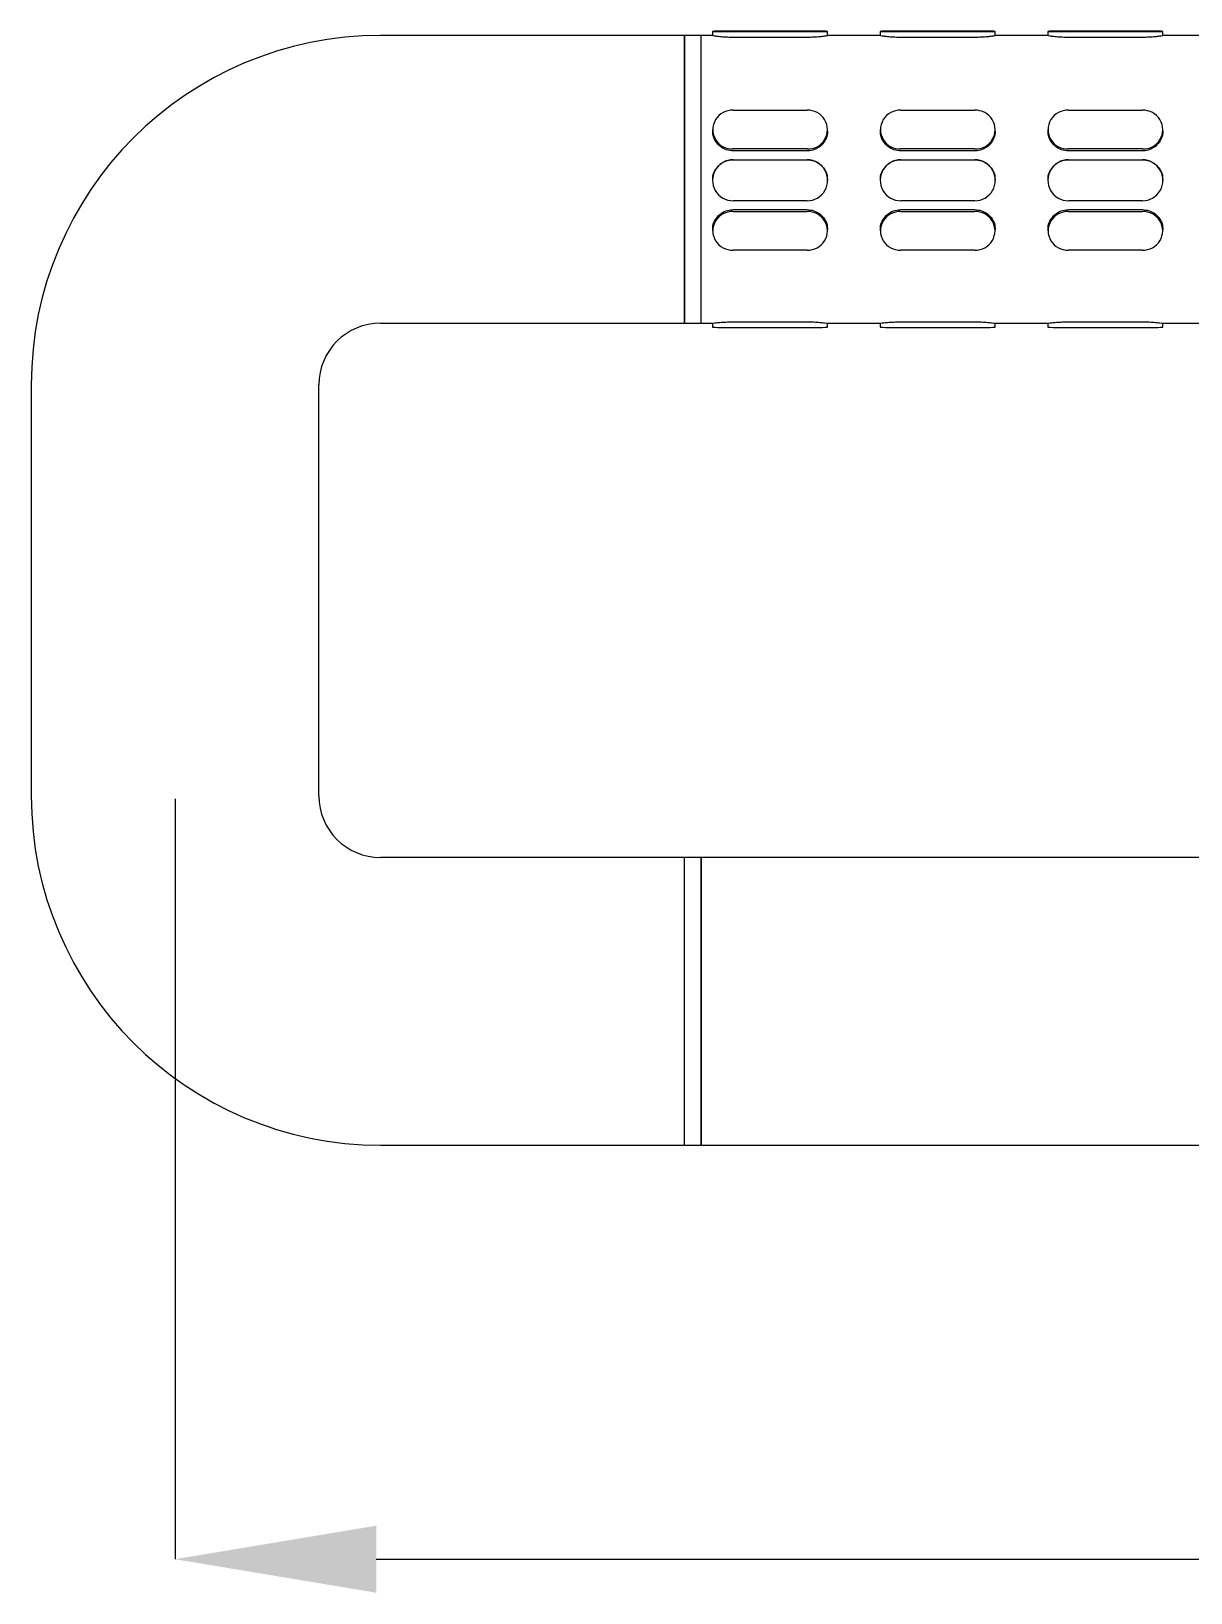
# Model space of a CAD drawing. Extents: x 97 to 1049, y 29 to 427.
# Drawn here: x 96.55 to 120.06, y 69.63 to 101.29 of the extents above; entities that cross this region are included whole.
import ezdxf

# ---------------------------------------------------------------- set-up
doc = ezdxf.new("R2010")
doc.units = 0
doc.header["$LTSCALE"] = 23.1
doc.header["$MEASUREMENT"] = 0
doc.layers.get('0').update_dxf_attribs({"linetype": 'CONTINUOUS'})
doc.layers.add('10', color=7, linetype='CONTINUOUS')

msp = doc.modelspace()

# ---------------------------------------------------------------- linework, layer by layer
at = {"color": 7, "linetype": 'Continuous', "lineweight": 25}
for p, q in [((109.798, 101.20745), (103.63134, 101.20745)), ((110.13134, 101.20745), (109.798, 101.20745)), ((109.798, 95.37412), (109.798, 101.20745)), ((109.798, 101.20745), (109.798, 98.29078)), ((110.37097, 101.20745), (110.13134, 101.20745)), ((110.13134, 98.27185), (110.13134, 101.20745)), ((110.13134, 95.37412), (110.13134, 101.20745)), ((110.36467, 101.29078), (110.3648, 101.29079)), ((110.36467, 101.29078), (110.36467, 101.29072)), ((110.36467, 101.29072), (110.36467, 101.20665)), ((112.28134, 101.29342), (110.78134, 101.29342)), ((110.78134, 101.28801), (112.28134, 101.28801)), ((110.78134, 101.17477), (112.28134, 101.17477)), ((113.77097, 101.20745), (112.69387, 101.20745)), ((112.69787, 101.29079), (112.698, 101.29078)), ((112.698, 101.29072), (112.698, 101.29078)), ((112.698, 101.20665), (112.698, 101.29072)), ((113.76467, 101.29078), (113.7648, 101.29079)), ((113.76467, 101.29078), (113.76467, 101.29072)), ((113.76467, 101.29072), (113.76467, 101.20665)), ((115.68134, 101.29342), (114.18134, 101.29342)), ((114.18134, 101.28801), (115.68134, 101.28801)), ((114.18134, 101.17477), (115.68134, 101.17477)), ((117.17097, 101.20745), (116.09387, 101.20745)), ((116.09787, 101.29079), (116.098, 101.29078)), ((116.098, 101.29072), (116.098, 101.29078)), ((116.098, 101.20665), (116.098, 101.29072)), ((117.16467, 101.29078), (117.1648, 101.29079)), ((117.16467, 101.29078), (117.16467, 101.29072)), ((117.16467, 101.29072), (117.16467, 101.20665)), ((119.08134, 101.29342), (117.58134, 101.29342)), ((117.58134, 101.28801), (119.08134, 101.28801)), ((117.58134, 101.17477), (119.08134, 101.17477)), ((120.57097, 101.20745), (119.49387, 101.20745)), ((119.49787, 101.29079), (119.498, 101.29078)), ((119.498, 101.29072), (119.498, 101.29078)), ((119.498, 101.20665), (119.498, 101.29072)), ((110.78134, 99.69097), (112.28134, 99.69097)), ((114.18134, 99.69097), (115.68134, 99.69097)), ((117.58134, 99.69097), (119.08134, 99.69097)), ((110.36467, 99.29852), (110.36467, 99.27028)), ((112.698, 99.27028), (112.698, 99.29852)), ((113.76467, 99.29852), (113.76467, 99.27028)), ((116.098, 99.27028), (116.098, 99.29852)), ((117.16467, 99.29852), (117.16467, 99.27028)), ((119.498, 99.27028), (119.498, 99.29852)), ((112.28134, 98.90606), (110.78134, 98.90606)), ((112.28134, 98.86802), (110.78134, 98.86802)), ((115.68134, 98.90606), (114.18134, 98.90606)), ((115.68134, 98.86802), (114.18134, 98.86802)), ((119.08134, 98.90606), (117.58134, 98.90606)), ((119.08134, 98.86802), (117.58134, 98.86802)), ((110.78134, 98.6887), (112.28134, 98.6887)), ((110.78134, 98.68796), (112.28134, 98.68796)), ((114.18134, 98.6887), (115.68134, 98.6887)), ((114.18134, 98.68796), (115.68134, 98.68796)), ((117.58134, 98.6887), (119.08134, 98.6887)), ((117.58134, 98.68796), (119.08134, 98.68796)), ((109.798, 98.29078), (109.798, 95.37412)), ((110.13134, 95.37412), (110.13134, 98.27185)), ((110.36467, 98.27185), (110.36467, 98.27131)), ((112.698, 98.27131), (112.698, 98.27185)), ((113.76467, 98.27185), (113.76467, 98.27131)), ((116.098, 98.27131), (116.098, 98.27185)), ((117.16467, 98.27185), (117.16467, 98.27131)), ((119.498, 98.27131), (119.498, 98.27185)), ((112.28134, 97.85465), (110.78134, 97.85465)), ((115.68134, 97.85465), (114.18134, 97.85465)), ((119.08134, 97.85465), (117.58134, 97.85465)), ((110.78134, 97.67647), (112.28134, 97.67647)), ((110.78134, 97.63705), (112.28134, 97.63705)), ((114.18134, 97.67647), (115.68134, 97.67647)), ((114.18134, 97.63705), (115.68134, 97.63705)), ((117.58134, 97.67647), (119.08134, 97.67647)), ((117.58134, 97.63705), (119.08134, 97.63705)), ((110.36467, 97.27571), (110.36467, 97.24644)), ((112.698, 97.24644), (112.698, 97.27571)), ((113.76467, 97.27571), (113.76467, 97.24644)), ((116.098, 97.24644), (116.098, 97.27571)), ((117.16467, 97.27571), (117.16467, 97.24644)), ((119.498, 97.24644), (119.498, 97.27571)), ((112.28134, 96.85584), (110.78134, 96.85584)), ((115.68134, 96.85584), (114.18134, 96.85584)), ((119.08134, 96.85584), (117.58134, 96.85584)), ((103.63134, 95.37412), (109.798, 95.37412)), ((109.798, 95.37412), (110.13134, 95.37412)), ((110.13134, 95.37412), (110.3688, 95.37412)), ((110.36467, 95.37491), (110.36467, 95.29084)), ((110.78134, 95.40139), (112.28134, 95.40139)), ((112.69171, 95.37412), (113.7688, 95.37412)), ((112.698, 95.29084), (112.698, 95.37491)), ((113.76467, 95.37491), (113.76467, 95.29084)), ((114.18134, 95.40139), (115.68134, 95.40139)), ((116.09171, 95.37412), (117.1688, 95.37412)), ((116.098, 95.29084), (116.098, 95.37491)), ((117.16467, 95.37491), (117.16467, 95.29084)), ((117.58134, 95.40139), (119.08134, 95.40139)), ((119.49171, 95.37412), (120.5688, 95.37412)), ((119.498, 95.29084), (119.498, 95.37491)), ((110.36467, 95.29084), (110.36467, 95.29078)), ((110.78134, 95.28814), (112.28134, 95.28814)), ((112.698, 95.29078), (112.698, 95.29084)), ((113.76467, 95.29084), (113.76467, 95.29078)), ((114.18134, 95.28814), (115.68134, 95.28814)), ((116.098, 95.29078), (116.098, 95.29084)), ((117.16467, 95.29084), (117.16467, 95.29078)), ((117.58134, 95.28814), (119.08134, 95.28814)), ((119.498, 95.29078), (119.498, 95.29084)), ((96.548, 94.12412), (96.548, 85.79078)), ((102.38134, 85.79078), (102.38134, 94.12412)), ((109.798, 84.54078), (103.63134, 84.54078)), ((110.13134, 84.54078), (109.798, 84.54078)), ((109.798, 78.70745), (109.798, 84.54078)), ((109.798, 81.62412), (109.798, 84.54078)), ((189.46467, 84.54078), (110.13134, 84.54078)), ((110.13134, 84.54078), (110.13134, 84.49539)), ((110.13134, 78.70745), (110.13134, 84.54078)), ((110.13134, 84.49539), (110.13134, 78.70745)), ((109.798, 78.70745), (109.798, 81.62412)), ((103.63134, 78.70745), (109.798, 78.70745)), ((109.798, 78.70745), (110.13134, 78.70745)), ((110.13134, 78.70745), (189.46467, 78.70745))]:
    msp.add_line(p, q, dxfattribs=at)
at = {"color": 7, "linetype": 'Continuous', "lineweight": 25, "flags": 128}
for points in [[(110.78134, 101.29342), (110.62189, 101.29322), (110.48671, 101.29263), (110.39639, 101.29175), (110.36467, 101.29072), (110.39639, 101.28968), (110.48671, 101.28881), (110.62189, 101.28822), (110.78134, 101.28801)], [(112.28134, 101.28801), (112.44079, 101.28822), (112.57596, 101.28881), (112.66629, 101.28968), (112.698, 101.29072), (112.66629, 101.29175), (112.57596, 101.29263), (112.44079, 101.29322), (112.28134, 101.29342)], [(114.18134, 101.29342), (114.02189, 101.29322), (113.88671, 101.29263), (113.79639, 101.29175), (113.76467, 101.29072), (113.79639, 101.28968), (113.88671, 101.28881), (114.02189, 101.28822), (114.18134, 101.28801)], [(115.68134, 101.28801), (115.84079, 101.28822), (115.97596, 101.28881), (116.06629, 101.28968), (116.098, 101.29072), (116.06629, 101.29175), (115.97596, 101.29263), (115.84079, 101.29322), (115.68134, 101.29342)], [(117.58134, 101.29342), (117.42189, 101.29322), (117.28671, 101.29263), (117.19639, 101.29175), (117.16467, 101.29072), (117.19639, 101.28968), (117.28671, 101.28881), (117.42189, 101.28822), (117.58134, 101.28801)], [(119.08134, 101.28801), (119.24079, 101.28822), (119.37596, 101.28881), (119.46629, 101.28968), (119.498, 101.29072), (119.46629, 101.29175), (119.37596, 101.29263), (119.24079, 101.29322), (119.08134, 101.29342)], [(110.3648, 95.29078), (110.36467, 95.29078), (110.36477, 95.29079)], [(112.69791, 95.29079), (112.698, 95.29078), (112.69787, 95.29078)], [(113.7648, 95.29078), (113.76467, 95.29078), (113.76477, 95.29079)], [(116.09791, 95.29079), (116.098, 95.29078), (116.09787, 95.29078)], [(117.1648, 95.29078), (117.16467, 95.29078), (117.16477, 95.29079)], [(119.49791, 95.29079), (119.498, 95.29078), (119.49787, 95.29078)]]:
    msp.add_lwpolyline(points, dxfattribs=at)
at = {"color": 7, "linetype": 'Continuous', "lineweight": 25}
for centre, radius, start, end in [((103.63134, 94.12412), 7.08333, 90, 180), ((110.76242, 99.29852), 0.39291, 87.240304, 272.759696), ((112.30025, 99.29852), 0.39291, 267.240304, 92.759696), ((114.16242, 99.29852), 0.39291, 87.240304, 272.759696), ((115.70025, 99.29852), 0.39291, 267.240304, 92.759696), ((117.56242, 99.29852), 0.39291, 87.240304, 272.759696), ((119.10025, 99.29852), 0.39291, 267.240304, 92.759696), ((110.78133, 98.27131), 0.41666, 89.999028, 270.000972), ((112.28134, 98.27131), 0.41666, 269.999028, 90.000972), ((114.18133, 98.27131), 0.41666, 89.999028, 270.000972), ((115.68134, 98.27131), 0.41666, 269.999028, 90.000972), ((117.58133, 98.27131), 0.41666, 89.999028, 270.000972), ((119.08134, 98.27131), 0.41666, 269.999028, 90.000972), ((110.76102, 97.24644), 0.39113, 87.022523, 272.977477), ((112.30165, 97.24644), 0.39113, 267.022523, 92.977477), ((114.16102, 97.24644), 0.39113, 87.022523, 272.977477), ((115.70165, 97.24644), 0.39113, 267.022523, 92.977477), ((117.56102, 97.24644), 0.39113, 87.022523, 272.977477), ((119.10165, 97.24644), 0.39113, 267.022523, 92.977477), ((103.63134, 94.12412), 1.25, 90, 180), ((110.67717, 111.33531), 16.04751, 268.884168, 270.371902), ((112.3855, 111.33531), 16.04751, 269.628098, 271.115832), ((114.07717, 111.33531), 16.04751, 268.884168, 270.371902), ((115.7855, 111.33531), 16.04751, 269.628098, 271.115832), ((117.47717, 111.33531), 16.04751, 268.884168, 270.371902), ((119.1855, 111.33531), 16.04751, 269.628098, 271.115832), ((103.63134, 85.79078), 7.08333, 180, 270), ((103.63134, 85.79078), 1.25, 180, 270)]:
    msp.add_arc(centre, radius, start, end, dxfattribs=at)
for points, knots in [([(110.37097, 101.20662), (110.36871, 101.2068), (110.36165, 101.20736), (110.39989, 101.20117), (110.47928, 101.19074), (110.59532, 101.18006), (110.70255, 101.17519), (110.76535, 101.17485), (110.78134, 101.17477)], [0, 0, 0, 0, 0.09714994, 0.30351117, 0.51060198, 0.71953452, 0.92858422, 1, 1, 1, 1]), ([(112.28134, 101.17477), (112.3279, 101.17547), (112.42103, 101.17688), (112.54549, 101.18677), (112.63941, 101.19777), (112.69463, 101.20621), (112.6941, 101.20671), (112.69387, 101.20692)], [0, 0, 0, 0, 0.207314, 0.4145765, 0.62317316, 0.83265977, 1, 1, 1, 1]), ([(113.77097, 101.20662), (113.76871, 101.2068), (113.76165, 101.20736), (113.79989, 101.20117), (113.87928, 101.19074), (113.99532, 101.18006), (114.10255, 101.17519), (114.16535, 101.17485), (114.18134, 101.17477)], [0, 0, 0, 0, 0.09714994, 0.30351117, 0.51060198, 0.71953452, 0.92858422, 1, 1, 1, 1]), ([(115.68134, 101.17477), (115.7279, 101.17547), (115.82103, 101.17688), (115.94549, 101.18677), (116.03941, 101.19777), (116.09463, 101.20621), (116.0941, 101.20671), (116.09387, 101.20692)], [0, 0, 0, 0, 0.207314, 0.4145765, 0.62317316, 0.83265977, 1, 1, 1, 1]), ([(117.17097, 101.20662), (117.16871, 101.2068), (117.16165, 101.20736), (117.19989, 101.20117), (117.27928, 101.19074), (117.39532, 101.18006), (117.50255, 101.17519), (117.56535, 101.17485), (117.58134, 101.17477)], [0, 0, 0, 0, 0.09714994, 0.30351117, 0.51060198, 0.71953452, 0.92858422, 1, 1, 1, 1]), ([(119.08134, 101.17477), (119.1279, 101.17547), (119.22103, 101.17688), (119.34549, 101.18677), (119.43941, 101.19777), (119.49463, 101.20621), (119.4941, 101.20671), (119.49387, 101.20692)], [0, 0, 0, 0, 0.207314, 0.4145765, 0.62317316, 0.83265977, 1, 1, 1, 1]), ([(110.78134, 98.86802), (110.73478, 98.87254), (110.64167, 98.88158), (110.51712, 98.95163), (110.42352, 99.05395), (110.36984, 99.16689), (110.36986, 99.24095), (110.36987, 99.27056)], [0, 0, 0, 0, 0.21324843, 0.42644388, 0.64101168, 0.85649491, 1, 1, 1, 1]), ([(112.69281, 99.27), (112.69425, 99.25563), (112.70003, 99.19796), (112.66235, 99.09646), (112.58351, 98.9841), (112.46732, 98.9029), (112.36012, 98.87079), (112.29733, 98.86858), (112.28134, 98.86802)], [0, 0, 0, 0, 0.07049632, 0.28294968, 0.49615414, 0.71125472, 0.92647591, 1, 1, 1, 1]), ([(114.18134, 98.86802), (114.13478, 98.87254), (114.04167, 98.88158), (113.91712, 98.95163), (113.82352, 99.05395), (113.76984, 99.16689), (113.76986, 99.24095), (113.76987, 99.27056)], [0, 0, 0, 0, 0.21324843, 0.42644388, 0.64101168, 0.85649491, 1, 1, 1, 1]), ([(116.09281, 99.27), (116.09425, 99.25563), (116.10003, 99.19796), (116.06235, 99.09646), (115.98351, 98.9841), (115.86732, 98.9029), (115.76012, 98.87079), (115.69733, 98.86858), (115.68134, 98.86802)], [0, 0, 0, 0, 0.07049632, 0.28294968, 0.49615414, 0.71125472, 0.92647591, 1, 1, 1, 1]), ([(117.58134, 98.86802), (117.53478, 98.87254), (117.44167, 98.88158), (117.31712, 98.95163), (117.22352, 99.05395), (117.16984, 99.16689), (117.16986, 99.24095), (117.16987, 99.27056)], [0, 0, 0, 0, 0.21324843, 0.42644388, 0.64101168, 0.85649491, 1, 1, 1, 1]), ([(119.49281, 99.27), (119.49425, 99.25563), (119.50003, 99.19796), (119.46235, 99.09646), (119.38351, 98.9841), (119.26732, 98.9029), (119.16012, 98.87079), (119.09733, 98.86858), (119.08134, 98.86802)], [0, 0, 0, 0, 0.07049632, 0.28294968, 0.49615414, 0.71125472, 0.92647591, 1, 1, 1, 1]), ([(110.36987, 98.27215), (110.36843, 98.28747), (110.36265, 98.34899), (110.40032, 98.45487), (110.47916, 98.57079), (110.59535, 98.65345), (110.70255, 98.6859), (110.76535, 98.68813), (110.78134, 98.6887)], [0, 0, 0, 0, 0.07049632, 0.28294968, 0.49615414, 0.71125472, 0.92647591, 1, 1, 1, 1]), ([(112.28134, 98.6887), (112.3279, 98.68414), (112.42101, 98.67501), (112.54556, 98.60395), (112.63916, 98.49891), (112.69283, 98.38161), (112.69281, 98.30298), (112.69281, 98.27155)], [0, 0, 0, 0, 0.21324843, 0.42644388, 0.64101168, 0.85649491, 1, 1, 1, 1]), ([(113.76987, 98.27215), (113.76843, 98.28747), (113.76265, 98.34899), (113.80032, 98.45487), (113.87916, 98.57079), (113.99535, 98.65345), (114.10255, 98.6859), (114.16535, 98.68813), (114.18134, 98.6887)], [0, 0, 0, 0, 0.07049632, 0.28294968, 0.49615414, 0.71125472, 0.92647591, 1, 1, 1, 1]), ([(115.68134, 98.6887), (115.7279, 98.68414), (115.82101, 98.67501), (115.94556, 98.60395), (116.03916, 98.49891), (116.09283, 98.38161), (116.09281, 98.30298), (116.09281, 98.27155)], [0, 0, 0, 0, 0.21324843, 0.42644388, 0.64101168, 0.85649491, 1, 1, 1, 1]), ([(117.16987, 98.27215), (117.16843, 98.28747), (117.16265, 98.34899), (117.20032, 98.45487), (117.27916, 98.57079), (117.39535, 98.65345), (117.50255, 98.6859), (117.56535, 98.68813), (117.58134, 98.6887)], [0, 0, 0, 0, 0.07049632, 0.28294968, 0.49615414, 0.71125472, 0.92647591, 1, 1, 1, 1]), ([(119.08134, 98.6887), (119.1279, 98.68414), (119.22101, 98.67501), (119.34556, 98.60395), (119.43916, 98.49891), (119.49283, 98.38161), (119.49281, 98.30298), (119.49281, 98.27155)], [0, 0, 0, 0, 0.21324843, 0.42644388, 0.64101168, 0.85649491, 1, 1, 1, 1]), ([(110.36987, 97.27599), (110.36843, 97.29028), (110.36265, 97.34767), (110.40032, 97.44877), (110.47916, 97.56073), (110.59535, 97.64169), (110.70255, 97.67371), (110.76535, 97.67591), (110.78134, 97.67647)], [0, 0, 0, 0, 0.07049632, 0.28294968, 0.49615414, 0.71125472, 0.92647591, 1, 1, 1, 1]), ([(112.28134, 97.67647), (112.3279, 97.67196), (112.42101, 97.66295), (112.54556, 97.5931), (112.63916, 97.49112), (112.69283, 97.37861), (112.69281, 97.30489), (112.69281, 97.27543)], [0, 0, 0, 0, 0.21324843, 0.42644388, 0.64101168, 0.85649491, 1, 1, 1, 1]), ([(113.76987, 97.27599), (113.76843, 97.29028), (113.76265, 97.34767), (113.80032, 97.44877), (113.87916, 97.56073), (113.99535, 97.64169), (114.10255, 97.67371), (114.16535, 97.67591), (114.18134, 97.67647)], [0, 0, 0, 0, 0.07049632, 0.28294968, 0.49615414, 0.71125472, 0.92647591, 1, 1, 1, 1]), ([(115.68134, 97.67647), (115.7279, 97.67196), (115.82101, 97.66295), (115.94556, 97.5931), (116.03916, 97.49112), (116.09283, 97.37861), (116.09281, 97.30489), (116.09281, 97.27543)], [0, 0, 0, 0, 0.21324843, 0.42644388, 0.64101168, 0.85649491, 1, 1, 1, 1]), ([(117.16987, 97.27599), (117.16843, 97.29028), (117.16265, 97.34767), (117.20032, 97.44877), (117.27916, 97.56073), (117.39535, 97.64169), (117.50255, 97.67371), (117.56535, 97.67591), (117.58134, 97.67647)], [0, 0, 0, 0, 0.07049632, 0.28294968, 0.49615414, 0.71125472, 0.92647591, 1, 1, 1, 1]), ([(119.08134, 97.67647), (119.1279, 97.67196), (119.22101, 97.66295), (119.34556, 97.5931), (119.43916, 97.49112), (119.49283, 97.37861), (119.49281, 97.30489), (119.49281, 97.27543)], [0, 0, 0, 0, 0.21324843, 0.42644388, 0.64101168, 0.85649491, 1, 1, 1, 1]), ([(110.3688, 95.37464), (110.36806, 95.37447), (110.36353, 95.37348), (110.40085, 95.37815), (110.47902, 95.38691), (110.59539, 95.39656), (110.70255, 95.401), (110.76535, 95.40131), (110.78134, 95.40139)], [0, 0, 0, 0, 0.04310561, 0.26181957, 0.48130676, 0.70274594, 0.92430929, 1, 1, 1, 1]), ([(112.28134, 95.40139), (112.32789, 95.40074), (112.42099, 95.39946), (112.54564, 95.39046), (112.63884, 95.38093), (112.69102, 95.37442), (112.69153, 95.37481), (112.69171, 95.37494)], [0, 0, 0, 0, 0.21973554, 0.4394165, 0.66051156, 0.88254988, 1, 1, 1, 1]), ([(113.7688, 95.37464), (113.76806, 95.37447), (113.76353, 95.37348), (113.80085, 95.37815), (113.87902, 95.38691), (113.99539, 95.39656), (114.10255, 95.401), (114.16535, 95.40131), (114.18134, 95.40139)], [0, 0, 0, 0, 0.043105613, 0.261819567, 0.481306764, 0.702745943, 0.92430929, 1, 1, 1, 1]), ([(115.68134, 95.40139), (115.72789, 95.40074), (115.82099, 95.39946), (115.94564, 95.39046), (116.03884, 95.38093), (116.09102, 95.37442), (116.09153, 95.37481), (116.09171, 95.37494)], [0, 0, 0, 0, 0.21973554, 0.4394165, 0.66051156, 0.88254988, 1, 1, 1, 1]), ([(117.1688, 95.37464), (117.16806, 95.37447), (117.16353, 95.37348), (117.20085, 95.37815), (117.27902, 95.38691), (117.39539, 95.39656), (117.50255, 95.401), (117.56535, 95.40131), (117.58134, 95.40139)], [0, 0, 0, 0, 0.043105613, 0.261819567, 0.481306764, 0.702745943, 0.92430929, 1, 1, 1, 1]), ([(119.08134, 95.40139), (119.12789, 95.40074), (119.22099, 95.39946), (119.34564, 95.39046), (119.43884, 95.38093), (119.49102, 95.37442), (119.49153, 95.37481), (119.49171, 95.37494)], [0, 0, 0, 0, 0.21973554, 0.4394165, 0.66051156, 0.88254988, 1, 1, 1, 1])]:
    msp.add_open_spline(points, degree=3, knots=knots, dxfattribs=at)
at = {"layer": '10'}
for p, q in [((99.46467, 85.72828), (99.46467, 70.31208)), ((103.54467, 70.31208), (146.218, 70.31208))]:
    msp.add_line(p, q, dxfattribs=at)
msp.add_solid([(103.54467, 70.99208), (103.54467, 69.63208), (99.46467, 70.31208)], dxfattribs=at)

doc.saveas('drawing.dxf')
